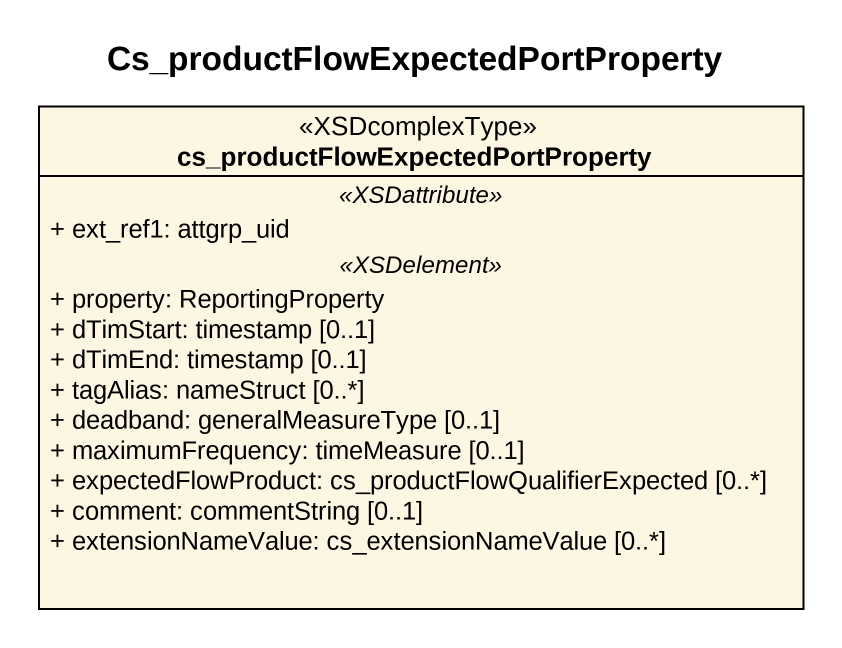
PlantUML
@startuml
title Cs_productFlowExpectedPortProperty
hide circle
hide empty members
skinparam classAttributeIconSize 0
class "cs_productFlowExpectedPortProperty" as cs_productFlowExpectedPortPr <<XSDcomplexType>> {
  .. <<XSDattribute>> ..
  + ext_ref1: attgrp_uid
  .. <<XSDelement>> ..
  + property: ReportingProperty
  + dTimStart: timestamp [0..1]
  + dTimEnd: timestamp [0..1]
  + tagAlias: nameStruct [0..*]
  + deadband: generalMeasureType [0..1]
  + maximumFrequency: timeMeasure [0..1]
  + expectedFlowProduct: cs_productFlowQualifierExpected [0..*]
  + comment: commentString [0..1]
  + extensionNameValue: cs_extensionNameValue [0..*]
}
@enduml
